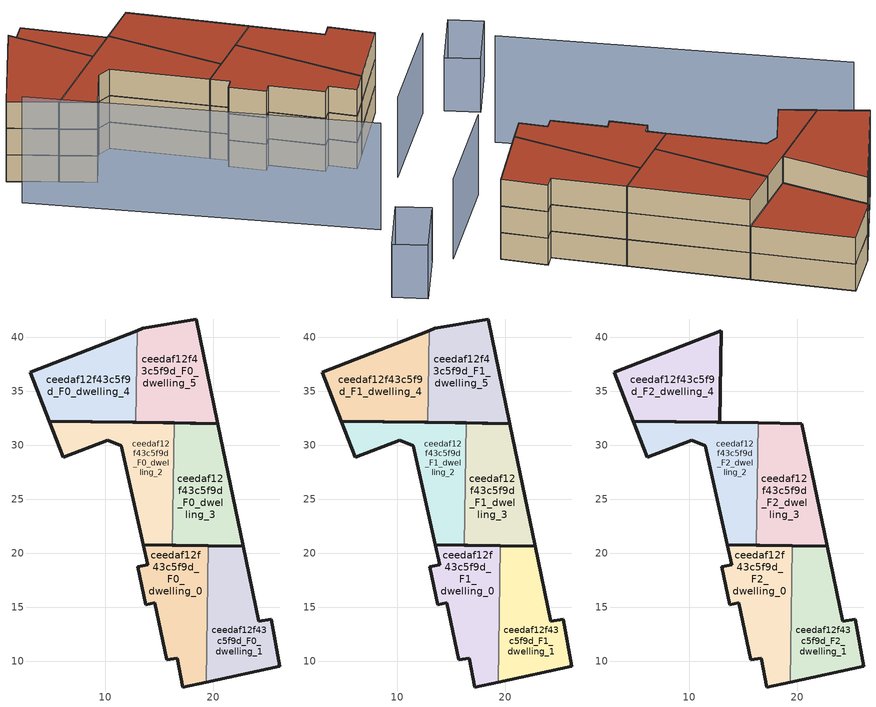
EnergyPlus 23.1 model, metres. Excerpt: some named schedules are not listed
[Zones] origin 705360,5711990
ceedaf12f43c5f9d_F0_dwelling_0
 floor ground (EU_floor_Construction): 19.35,8.08 19.54,20.72 13.54,20.81 13.96,18.93 13.03,18.74 13.75,15.24 14.62,15.42 15.72,10.13 16.68,10.3 17.18,7.62 z0
 wall outside (EU_wall_Construction): 19.35,8.08 17.18,7.62 16.68,10.3 15.72,10.13 14.62,15.42 13.75,15.24 13.03,18.74 13.96,18.93 13.54,20.81 19.54,20.72 z0:3
 wall to ceedaf12f43c5f9d_F0_dwelling_1 (EU_wall_Construction): 19.54,20.72 19.35,8.08 z0:3
ceedaf12f43c5f9d_F0_dwelling_1
 floor ground (EU_floor_Construction): 26.19,9.53 25.4,13.91 24.24,13.71 22.8,20.67 19.54,20.72 19.35,8.08 z0
 wall outside (EU_wall_Construction): 19.54,20.72 22.8,20.67 24.24,13.71 25.4,13.91 26.19,9.53 19.35,8.08 z0:3
ceedaf12f43c5f9d_F0_dwelling_2
 floor ground (EU_floor_Construction): 16.23,20.77 16.4,32.08 4.82,32.25 6.12,28.89 10.27,30.5 11.52,29.97 13.54,20.81 z0
 wall outside (EU_wall_Construction): 16.23,20.77 13.54,20.81 11.52,29.97 10.27,30.5 6.12,28.89 4.82,32.25 16.4,32.08 z0:3
 wall to ceedaf12f43c5f9d_F0_dwelling_3 (EU_wall_Construction): 16.4,32.08 16.23,20.77 z0:3
ceedaf12f43c5f9d_F0_dwelling_3
 floor ground (EU_floor_Construction): 22.8,20.67 20.45,32.03 16.4,32.08 16.23,20.77 z0
 wall outside (EU_wall_Construction): 16.4,32.08 20.45,32.03 22.8,20.67 16.23,20.77 z0:3
ceedaf12f43c5f9d_F0_dwelling_4
 floor ground (EU_floor_Construction): 12.86,32.14 12.98,40.64 3.06,36.79 4.82,32.25 z0
 wall outside (EU_wall_Construction): 12.86,32.14 4.82,32.25 3.06,36.79 12.98,40.64 z0:3
 wall to ceedaf12f43c5f9d_F0_dwelling_5 (EU_wall_Construction): 12.98,40.64 12.86,32.14 z0:3
ceedaf12f43c5f9d_F0_dwelling_5
 floor ground (EU_floor_Construction): 20.45,32.03 18.44,41.71 13.51,40.84 12.98,40.64 12.86,32.14 z0
 wall outside (EU_wall_Construction): 12.98,40.64 13.51,40.84 18.44,41.71 20.45,32.03 12.86,32.14 z0:3
ceedaf12f43c5f9d_F1_dwelling_0
 floor to ceedaf12f43c5f9d_F0_dwelling_0 (EU_floor_Construction): 19.35,8.08 19.54,20.72 13.54,20.81 13.96,18.93 13.03,18.74 13.75,15.24 14.62,15.42 15.72,10.13 16.68,10.3 17.18,7.62 z3
 wall outside (EU_wall_Construction): 19.35,8.08 17.18,7.62 16.68,10.3 15.72,10.13 14.62,15.42 13.75,15.24 13.03,18.74 13.96,18.93 13.54,20.81 19.54,20.72 z3:6
 wall to ceedaf12f43c5f9d_F1_dwelling_1 (EU_wall_Construction): 19.54,20.72 19.35,8.08 z3:6
ceedaf12f43c5f9d_F1_dwelling_1
 floor to ceedaf12f43c5f9d_F0_dwelling_1 (EU_floor_Construction): 26.19,9.53 25.4,13.91 24.24,13.71 22.8,20.67 19.54,20.72 19.35,8.08 z3
 wall outside (EU_wall_Construction): 19.54,20.72 22.8,20.67 24.24,13.71 25.4,13.91 26.19,9.53 19.35,8.08 z3:6
ceedaf12f43c5f9d_F1_dwelling_2
 floor to ceedaf12f43c5f9d_F0_dwelling_2 (EU_floor_Construction): 16.23,20.77 16.4,32.08 4.82,32.25 6.12,28.89 10.27,30.5 11.52,29.97 13.54,20.81 z3
 wall outside (EU_wall_Construction): 16.23,20.77 13.54,20.81 11.52,29.97 10.27,30.5 6.12,28.89 4.82,32.25 16.4,32.08 z3:6
 wall to ceedaf12f43c5f9d_F1_dwelling_3 (EU_wall_Construction): 16.4,32.08 16.23,20.77 z3:6
ceedaf12f43c5f9d_F1_dwelling_3
 floor to ceedaf12f43c5f9d_F0_dwelling_3 (EU_floor_Construction): 22.8,20.67 20.45,32.03 16.4,32.08 16.23,20.77 z3
 wall outside (EU_wall_Construction): 16.4,32.08 20.45,32.03 22.8,20.67 16.23,20.77 z3:6
ceedaf12f43c5f9d_F1_dwelling_4
 floor to ceedaf12f43c5f9d_F0_dwelling_4 (EU_floor_Construction): 12.86,32.14 12.98,40.64 3.06,36.79 4.82,32.25 z3
 wall outside (EU_wall_Construction): 12.86,32.14 4.82,32.25 3.06,36.79 12.98,40.64 z3:6
 wall to ceedaf12f43c5f9d_F1_dwelling_5 (EU_wall_Construction): 12.98,40.64 12.86,32.14 z3:6
ceedaf12f43c5f9d_F1_dwelling_5
 floor to ceedaf12f43c5f9d_F0_dwelling_5 (EU_floor_Construction): 20.45,32.03 18.44,41.71 13.51,40.84 12.98,40.64 12.86,32.14 z3
 wall outside (EU_wall_Construction): 12.98,40.64 13.51,40.84 18.44,41.71 20.45,32.03 12.86,32.14 z3:6
 roof outside (EU_roof_Construction): 18.44,41.71 20.45,32.03 12.86,32.14 12.98,40.64 13.51,40.84 z6
ceedaf12f43c5f9d_F2_dwelling_0
 floor to ceedaf12f43c5f9d_F1_dwelling_0 (EU_floor_Construction): 19.35,8.08 19.54,20.72 13.54,20.81 13.96,18.93 13.03,18.74 13.75,15.24 14.62,15.42 15.72,10.13 16.68,10.3 17.18,7.62 z6
 wall outside (EU_wall_Construction): 19.35,8.08 17.18,7.62 16.68,10.3 15.72,10.13 14.62,15.42 13.75,15.24 13.03,18.74 13.96,18.93 13.54,20.81 19.54,20.72 z6:9
 wall to ceedaf12f43c5f9d_F2_dwelling_1 (EU_wall_Construction): 19.54,20.72 19.35,8.08 z6:9
 roof outside (EU_roof_Construction): 19.54,20.72 19.35,8.08 17.18,7.62 16.68,10.3 15.72,10.13 14.62,15.42 13.75,15.24 13.03,18.74 13.96,18.93 13.54,20.81 z9
ceedaf12f43c5f9d_F2_dwelling_1
 floor to ceedaf12f43c5f9d_F1_dwelling_1 (EU_floor_Construction): 26.19,9.53 25.4,13.91 24.24,13.71 22.8,20.67 19.54,20.72 19.35,8.08 z6
 wall outside (EU_wall_Construction): 19.54,20.72 22.8,20.67 24.24,13.71 25.4,13.91 26.19,9.53 19.35,8.08 z6:9
 roof outside (EU_roof_Construction): 22.8,20.67 24.24,13.71 25.4,13.91 26.19,9.53 19.35,8.08 19.54,20.72 z9
ceedaf12f43c5f9d_F2_dwelling_2
 floor to ceedaf12f43c5f9d_F1_dwelling_2 (EU_floor_Construction): 16.23,20.77 16.4,32.08 4.82,32.25 6.12,28.89 10.27,30.5 11.52,29.97 13.54,20.81 z6
 wall outside (EU_wall_Construction): 16.23,20.77 13.54,20.81 11.52,29.97 10.27,30.5 6.12,28.89 4.82,32.25 16.4,32.08 z6:9
 wall to ceedaf12f43c5f9d_F2_dwelling_3 (EU_wall_Construction): 16.4,32.08 16.23,20.77 z6:9
 roof outside (EU_roof_Construction): 16.4,32.08 16.23,20.77 13.54,20.81 11.52,29.97 10.27,30.5 6.12,28.89 4.82,32.25 z9
ceedaf12f43c5f9d_F2_dwelling_3
 floor to ceedaf12f43c5f9d_F1_dwelling_3 (EU_floor_Construction): 22.8,20.67 20.45,32.03 16.4,32.08 16.23,20.77 z6
 wall outside (EU_wall_Construction): 16.4,32.08 20.45,32.03 22.8,20.67 16.23,20.77 z6:9
 roof outside (EU_roof_Construction): 20.45,32.03 22.8,20.67 16.23,20.77 16.4,32.08 z9
ceedaf12f43c5f9d_F2_dwelling_4
 floor to ceedaf12f43c5f9d_F1_dwelling_4 (EU_floor_Construction): 12.86,32.14 12.98,40.64 3.06,36.79 4.82,32.25 z6
 wall outside (EU_wall_Construction): 12.98,40.64 12.86,32.14 4.82,32.25 3.06,36.79 12.98,40.64 z6:9
 roof outside (EU_roof_Construction): 12.98,40.64 12.86,32.14 4.82,32.25 3.06,36.79 z9
shading: 17.46,3.69 27.79,5.45 z0:9; 6.29,-4.32 0.59,-6.31 / 0.59,-6.31 -0.53,-3.09 / -0.53,-3.09 5.16,-1.1 / 5.16,-1.1 6.29,-4.32 z0:6; 0.47,34.12 9.09,1.94 z0:12
[Building]
EU S2 Campaign: North Axis=0; Terrain=City; Solar Distribution=FullExterior
[Site:Location]
London: Latitude=51.5; Longitude=-0.5; Time Zone=0; Elevation=25
[SizingPeriod:WeatherFileDays]
AnnualSizingPeriod: Begin Month=1; Begin Day of Month=1; End Month=12; End Day of Month=31; Day of Week for Start Day=Monday; Use Weather File Daylight Saving Period=No; Use Weather File Rain and Snow Indicators=No
[MATERIAL]
EU_InternalMass_Material: Roughness=MediumRough; Thickness=0.1; Conductivity=1; Density=1800; Specific Heat=900; Thermal Absorptance=0.9; Solar Absorptance=0.7; Visible Absorptance=0.7
[MATERIAL:NOMASS] Roughness=MediumRough; Thermal Absorptance=0.9; Solar Absorptance=0.7; Visible Absorptance=0.7
Name | Thermal Resistance
EU_wall_NoMass | 1.04674
EU_roof_NoMass | 4.32442
EU_floor_NoMass | 2.04616
[CONSTRUCTION]
EU_wall_Construction: EU_wall_NoMass
EU_roof_Construction: EU_roof_NoMass
EU_floor_Construction: EU_floor_NoMass
EU_InternalMass_Construction: EU_InternalMass_Material
[ZONE] Type=1; Multiplier=1; Ceiling Height=autocalculate; Floor Area=autocalculate; Part of Total Floor Area=Yes
Name | Volume
ceedaf12f43c5f9d_F0_dwelling_0; ceedaf12f43c5f9d_F1_dwelling_0; ceedaf12f43c5f9d_F2_dwelling_0 | 180.146
ceedaf12f43c5f9d_F0_dwelling_1; ceedaf12f43c5f9d_F1_dwelling_1; ceedaf12f43c5f9d_F2_dwelling_1; ceedaf12f43c5f9d_F0_dwelling_3; ceedaf12f43c5f9d_F1_dwelling_3; ceedaf12f43c5f9d_F2_dwelling_3 | 180.16
ceedaf12f43c5f9d_F0_dwelling_2; ceedaf12f43c5f9d_F1_dwelling_2; ceedaf12f43c5f9d_F2_dwelling_2 | 180.14
ceedaf12f43c5f9d_F0_dwelling_4; ceedaf12f43c5f9d_F1_dwelling_4; ceedaf12f43c5f9d_F2_dwelling_4 | 180.132
ceedaf12f43c5f9d_F0_dwelling_5; ceedaf12f43c5f9d_F1_dwelling_5 | 180.15
[INTERNALMASS] Construction=EU_InternalMass_Construction
Name | Zone or ZoneList | Surface Area
ceedaf12f43c5f9d_F0_dwelling_0_EU_InternalMass | ceedaf12f43c5f9d_F0_dwelling_0 | 60.0488
ceedaf12f43c5f9d_F0_dwelling_1_EU_InternalMass | ceedaf12f43c5f9d_F0_dwelling_1 | 60.0534
ceedaf12f43c5f9d_F0_dwelling_2_EU_InternalMass | ceedaf12f43c5f9d_F0_dwelling_2 | 60.0462
ceedaf12f43c5f9d_F0_dwelling_3_EU_InternalMass | ceedaf12f43c5f9d_F0_dwelling_3 | 60.053
ceedaf12f43c5f9d_F0_dwelling_4_EU_InternalMass | ceedaf12f43c5f9d_F0_dwelling_4 | 60.0439
ceedaf12f43c5f9d_F0_dwelling_5_EU_InternalMass | ceedaf12f43c5f9d_F0_dwelling_5 | 60.0501
ceedaf12f43c5f9d_F1_dwelling_0_EU_InternalMass | ceedaf12f43c5f9d_F1_dwelling_0 | 60.0488
ceedaf12f43c5f9d_F1_dwelling_1_EU_InternalMass | ceedaf12f43c5f9d_F1_dwelling_1 | 60.0534
ceedaf12f43c5f9d_F1_dwelling_2_EU_InternalMass | ceedaf12f43c5f9d_F1_dwelling_2 | 60.0462
ceedaf12f43c5f9d_F1_dwelling_3_EU_InternalMass | ceedaf12f43c5f9d_F1_dwelling_3 | 60.053
ceedaf12f43c5f9d_F1_dwelling_4_EU_InternalMass | ceedaf12f43c5f9d_F1_dwelling_4 | 60.0439
ceedaf12f43c5f9d_F1_dwelling_5_EU_InternalMass | ceedaf12f43c5f9d_F1_dwelling_5 | 60.0501
ceedaf12f43c5f9d_F2_dwelling_0_EU_InternalMass | ceedaf12f43c5f9d_F2_dwelling_0 | 72.0516
ceedaf12f43c5f9d_F2_dwelling_1_EU_InternalMass | ceedaf12f43c5f9d_F2_dwelling_1 | 72.0578
ceedaf12f43c5f9d_F2_dwelling_2_EU_InternalMass | ceedaf12f43c5f9d_F2_dwelling_2 | 72.0576
ceedaf12f43c5f9d_F2_dwelling_3_EU_InternalMass | ceedaf12f43c5f9d_F2_dwelling_3 | 72.0544
ceedaf12f43c5f9d_F2_dwelling_4_EU_InternalMass | ceedaf12f43c5f9d_F2_dwelling_4 | 72.0596
[OTHEREQUIPMENT] Fuel Type=Electricity; Design Level Calculation Method=Watts/Area; Power per Zone Floor Area=1; Fraction Latent=0; Fraction Radiant=0; Fraction Lost=0; Carbon Dioxide Generation Rate=0; EndUse Subcategory=EU_Step8_InternalGains
Name | Zone or ZoneList or Space or SpaceList | Schedule
EU_Step8_InternalGain_ceedaf12f43c5f9d_F0_dwelling_0_f000 | ceedaf12f43c5f9d_F0_dwelling_0 | EU_Step8_GainSchedule_ceedaf12f43c5f9d_F0_dwelling_0_f000
EU_Step8_InternalGain_ceedaf12f43c5f9d_F0_dwelling_1_f000 | ceedaf12f43c5f9d_F0_dwelling_1 | EU_Step8_GainSchedule_ceedaf12f43c5f9d_F0_dwelling_1_f000
EU_Step8_InternalGain_ceedaf12f43c5f9d_F0_dwelling_2_f000 | ceedaf12f43c5f9d_F0_dwelling_2 | EU_Step8_GainSchedule_ceedaf12f43c5f9d_F0_dwelling_2_f000
EU_Step8_InternalGain_ceedaf12f43c5f9d_F0_dwelling_3_f000 | ceedaf12f43c5f9d_F0_dwelling_3 | EU_Step8_GainSchedule_ceedaf12f43c5f9d_F0_dwelling_3_f000
EU_Step8_InternalGain_ceedaf12f43c5f9d_F0_dwelling_4_f000 | ceedaf12f43c5f9d_F0_dwelling_4 | EU_Step8_GainSchedule_ceedaf12f43c5f9d_F0_dwelling_4_f000
EU_Step8_InternalGain_ceedaf12f43c5f9d_F0_dwelling_5_f000 | ceedaf12f43c5f9d_F0_dwelling_5 | EU_Step8_GainSchedule_ceedaf12f43c5f9d_F0_dwelling_5_f000
EU_Step8_InternalGain_ceedaf12f43c5f9d_F1_dwelling_0_f000 | ceedaf12f43c5f9d_F1_dwelling_0 | EU_Step8_GainSchedule_ceedaf12f43c5f9d_F1_dwelling_0_f000
EU_Step8_InternalGain_ceedaf12f43c5f9d_F1_dwelling_1_f000 | ceedaf12f43c5f9d_F1_dwelling_1 | EU_Step8_GainSchedule_ceedaf12f43c5f9d_F1_dwelling_1_f000
EU_Step8_InternalGain_ceedaf12f43c5f9d_F1_dwelling_2_f000 | ceedaf12f43c5f9d_F1_dwelling_2 | EU_Step8_GainSchedule_ceedaf12f43c5f9d_F1_dwelling_2_f000
EU_Step8_InternalGain_ceedaf12f43c5f9d_F1_dwelling_3_f000 | ceedaf12f43c5f9d_F1_dwelling_3 | EU_Step8_GainSchedule_ceedaf12f43c5f9d_F1_dwelling_3_f000
EU_Step8_InternalGain_ceedaf12f43c5f9d_F1_dwelling_4_f000 | ceedaf12f43c5f9d_F1_dwelling_4 | EU_Step8_GainSchedule_ceedaf12f43c5f9d_F1_dwelling_4_f000
EU_Step8_InternalGain_ceedaf12f43c5f9d_F1_dwelling_5_f000 | ceedaf12f43c5f9d_F1_dwelling_5 | EU_Step8_GainSchedule_ceedaf12f43c5f9d_F1_dwelling_5_f000
EU_Step8_InternalGain_ceedaf12f43c5f9d_F2_dwelling_0_f000 | ceedaf12f43c5f9d_F2_dwelling_0 | EU_Step8_GainSchedule_ceedaf12f43c5f9d_F2_dwelling_0_f000
EU_Step8_InternalGain_ceedaf12f43c5f9d_F2_dwelling_1_f000 | ceedaf12f43c5f9d_F2_dwelling_1 | EU_Step8_GainSchedule_ceedaf12f43c5f9d_F2_dwelling_1_f000
EU_Step8_InternalGain_ceedaf12f43c5f9d_F2_dwelling_2_f000 | ceedaf12f43c5f9d_F2_dwelling_2 | EU_Step8_GainSchedule_ceedaf12f43c5f9d_F2_dwelling_2_f000
EU_Step8_InternalGain_ceedaf12f43c5f9d_F2_dwelling_3_f000 | ceedaf12f43c5f9d_F2_dwelling_3 | EU_Step8_GainSchedule_ceedaf12f43c5f9d_F2_dwelling_3_f000
EU_Step8_InternalGain_ceedaf12f43c5f9d_F2_dwelling_4_f000 | ceedaf12f43c5f9d_F2_dwelling_4 | EU_Step8_GainSchedule_ceedaf12f43c5f9d_F2_dwelling_4_f000
[ZONEVENTILATION:DESIGNFLOWRATE] Schedule=EU_AlwaysOn; Design Flow Rate Calculation Method=AirChanges/Hour; Air Changes per Hour=0.488719; Ventilation Type=Natural; Fan Pressure Rise=0; Fan Total Efficiency=1; Constant Term Coefficient=1; Temperature Term Coefficient=0; Velocity Term Coefficient=0; Velocity Squared Term Coefficient=0; Minimum Indoor Temperature=-100; Maximum Indoor Temperature=100; Delta Temperature=-100; Minimum Outdoor Temperature=-100; Maximum Outdoor Temperature=100; Maximum Wind Speed=40
Name | Zone or ZoneList or Space or SpaceList
EU_ConstantAir_ceedaf12f43c5f9d_F0_dwelling_0 | ceedaf12f43c5f9d_F0_dwelling_0
EU_ConstantAir_ceedaf12f43c5f9d_F0_dwelling_1 | ceedaf12f43c5f9d_F0_dwelling_1
EU_ConstantAir_ceedaf12f43c5f9d_F0_dwelling_2 | ceedaf12f43c5f9d_F0_dwelling_2
EU_ConstantAir_ceedaf12f43c5f9d_F0_dwelling_3 | ceedaf12f43c5f9d_F0_dwelling_3
EU_ConstantAir_ceedaf12f43c5f9d_F0_dwelling_4 | ceedaf12f43c5f9d_F0_dwelling_4
EU_ConstantAir_ceedaf12f43c5f9d_F0_dwelling_5 | ceedaf12f43c5f9d_F0_dwelling_5
EU_ConstantAir_ceedaf12f43c5f9d_F1_dwelling_0 | ceedaf12f43c5f9d_F1_dwelling_0
EU_ConstantAir_ceedaf12f43c5f9d_F1_dwelling_1 | ceedaf12f43c5f9d_F1_dwelling_1
EU_ConstantAir_ceedaf12f43c5f9d_F1_dwelling_2 | ceedaf12f43c5f9d_F1_dwelling_2
EU_ConstantAir_ceedaf12f43c5f9d_F1_dwelling_3 | ceedaf12f43c5f9d_F1_dwelling_3
EU_ConstantAir_ceedaf12f43c5f9d_F1_dwelling_4 | ceedaf12f43c5f9d_F1_dwelling_4
EU_ConstantAir_ceedaf12f43c5f9d_F1_dwelling_5 | ceedaf12f43c5f9d_F1_dwelling_5
EU_ConstantAir_ceedaf12f43c5f9d_F2_dwelling_0 | ceedaf12f43c5f9d_F2_dwelling_0
EU_ConstantAir_ceedaf12f43c5f9d_F2_dwelling_1 | ceedaf12f43c5f9d_F2_dwelling_1
EU_ConstantAir_ceedaf12f43c5f9d_F2_dwelling_2 | ceedaf12f43c5f9d_F2_dwelling_2
EU_ConstantAir_ceedaf12f43c5f9d_F2_dwelling_3 | ceedaf12f43c5f9d_F2_dwelling_3
EU_ConstantAir_ceedaf12f43c5f9d_F2_dwelling_4 | ceedaf12f43c5f9d_F2_dwelling_4
[HVACTEMPLATE:THERMOSTAT] Constant Heating Setpoint=20; Constant Cooling Setpoint=50
EU_HeatOnly_ceedaf12f43c5f9d_F0_dwelling_0; EU_HeatOnly_ceedaf12f43c5f9d_F0_dwelling_1; EU_HeatOnly_ceedaf12f43c5f9d_F0_dwelling_2; EU_HeatOnly_ceedaf12f43c5f9d_F0_dwelling_3; EU_HeatOnly_ceedaf12f43c5f9d_F0_dwelling_4; EU_HeatOnly_ceedaf12f43c5f9d_F0_dwelling_5; EU_HeatOnly_ceedaf12f43c5f9d_F1_dwelling_0; EU_HeatOnly_ceedaf12f43c5f9d_F1_dwelling_1; EU_HeatOnly_ceedaf12f43c5f9d_F1_dwelling_2; EU_HeatOnly_ceedaf12f43c5f9d_F1_dwelling_3; EU_HeatOnly_ceedaf12f43c5f9d_F1_dwelling_4; EU_HeatOnly_ceedaf12f43c5f9d_F1_dwelling_5; EU_HeatOnly_ceedaf12f43c5f9d_F2_dwelling_0; EU_HeatOnly_ceedaf12f43c5f9d_F2_dwelling_1; EU_HeatOnly_ceedaf12f43c5f9d_F2_dwelling_2; EU_HeatOnly_ceedaf12f43c5f9d_F2_dwelling_3; EU_HeatOnly_ceedaf12f43c5f9d_F2_dwelling_4
[HVACTEMPLATE:ZONE:IDEALLOADSAIRSYSTEM] System Availability Schedule=EU_AlwaysOn; Maximum Heating Supply Air Temperature=50; Minimum Cooling Supply Air Temperature=13; Maximum Heating Supply Air Humidity Ratio=0.0156; Minimum Cooling Supply Air Humidity Ratio=0.0077; Heating Limit=NoLimit; Cooling Limit=NoLimit; Heating Availability Schedule=EU_AlwaysOn; Cooling Availability Schedule=EU_CoolingOff; Dehumidification Control Type=ConstantSensibleHeatRatio; Cooling Sensible Heat Ratio=0.7; Dehumidification Setpoint=60; Humidification Control Type=None; Humidification Setpoint=30; Outdoor Air Method=None; Outdoor Air Flow Rate per Person=0.00944; Outdoor Air Flow Rate per Zone Floor Area=0; Outdoor Air Flow Rate per Zone=0; Demand Controlled Ventilation Type=None; Outdoor Air Economizer Type=NoEconomizer; Heat Recovery Type=None; Sensible Heat Recovery Effectiveness=0.7; Latent Heat Recovery Effectiveness=0.65
Name | Template Thermostat
ceedaf12f43c5f9d_F0_dwelling_0 | EU_HeatOnly_ceedaf12f43c5f9d_F0_dwelling_0
ceedaf12f43c5f9d_F0_dwelling_1 | EU_HeatOnly_ceedaf12f43c5f9d_F0_dwelling_1
ceedaf12f43c5f9d_F0_dwelling_2 | EU_HeatOnly_ceedaf12f43c5f9d_F0_dwelling_2
ceedaf12f43c5f9d_F0_dwelling_3 | EU_HeatOnly_ceedaf12f43c5f9d_F0_dwelling_3
ceedaf12f43c5f9d_F0_dwelling_4 | EU_HeatOnly_ceedaf12f43c5f9d_F0_dwelling_4
ceedaf12f43c5f9d_F0_dwelling_5 | EU_HeatOnly_ceedaf12f43c5f9d_F0_dwelling_5
ceedaf12f43c5f9d_F1_dwelling_0 | EU_HeatOnly_ceedaf12f43c5f9d_F1_dwelling_0
ceedaf12f43c5f9d_F1_dwelling_1 | EU_HeatOnly_ceedaf12f43c5f9d_F1_dwelling_1
ceedaf12f43c5f9d_F1_dwelling_2 | EU_HeatOnly_ceedaf12f43c5f9d_F1_dwelling_2
ceedaf12f43c5f9d_F1_dwelling_3 | EU_HeatOnly_ceedaf12f43c5f9d_F1_dwelling_3
ceedaf12f43c5f9d_F1_dwelling_4 | EU_HeatOnly_ceedaf12f43c5f9d_F1_dwelling_4
ceedaf12f43c5f9d_F1_dwelling_5 | EU_HeatOnly_ceedaf12f43c5f9d_F1_dwelling_5
ceedaf12f43c5f9d_F2_dwelling_0 | EU_HeatOnly_ceedaf12f43c5f9d_F2_dwelling_0
ceedaf12f43c5f9d_F2_dwelling_1 | EU_HeatOnly_ceedaf12f43c5f9d_F2_dwelling_1
ceedaf12f43c5f9d_F2_dwelling_2 | EU_HeatOnly_ceedaf12f43c5f9d_F2_dwelling_2
ceedaf12f43c5f9d_F2_dwelling_3 | EU_HeatOnly_ceedaf12f43c5f9d_F2_dwelling_3
ceedaf12f43c5f9d_F2_dwelling_4 | EU_HeatOnly_ceedaf12f43c5f9d_F2_dwelling_4
[SIZING:ZONE] Zone Cooling Design Supply Air Temperature Input Method=SupplyAirTemperature; Zone Cooling Design Supply Air Temperature=13; Zone Heating Design Supply Air Temperature Input Method=SupplyAirTemperature; Zone Heating Design Supply Air Temperature=50; Zone Cooling Design Supply Air Humidity Ratio=0.008; Zone Heating Design Supply Air Humidity Ratio=0.008; Cooling Design Air Flow Method=DesignDay; Cooling Design Air Flow Rate=0; Cooling Minimum Air Flow per Zone Floor Area=0.000762; Cooling Minimum Air Flow=0; Cooling Minimum Air Flow Fraction=0.2; Heating Design Air Flow Method=DesignDay; Heating Design Air Flow Rate=0; Heating Maximum Air Flow per Zone Floor Area=0.002032; Heating Maximum Air Flow=0.141576; Heating Maximum Air Flow Fraction=0.3; Account for Dedicated Outdoor Air System=No; Dedicated Outdoor Air System Control Strategy=NeutralSupplyAir; Dedicated Outdoor Air Low Setpoint Temperature for Design=autosize; Dedicated Outdoor Air High Setpoint Temperature for Design=autosize; Zone Load Sizing Method=Sensible Load Only No Latent Load; Zone Latent Cooling Design Supply Air Humidity Ratio Input Method=HumidityRatioDifference; Zone Cooling Design Supply Air Humidity Ratio Difference=0.005; Zone Latent Heating Design Supply Air Humidity Ratio Input Method=HumidityRatioDifference; Zone Humidification Design Supply Air Humidity Ratio Difference=0.005
ceedaf12f43c5f9d_F0_dwelling_0; ceedaf12f43c5f9d_F0_dwelling_1; ceedaf12f43c5f9d_F0_dwelling_2; ceedaf12f43c5f9d_F0_dwelling_3; ceedaf12f43c5f9d_F0_dwelling_4; ceedaf12f43c5f9d_F0_dwelling_5; ceedaf12f43c5f9d_F1_dwelling_0; ceedaf12f43c5f9d_F1_dwelling_1; ceedaf12f43c5f9d_F1_dwelling_2; ceedaf12f43c5f9d_F1_dwelling_3; ceedaf12f43c5f9d_F1_dwelling_4; ceedaf12f43c5f9d_F1_dwelling_5; ceedaf12f43c5f9d_F2_dwelling_0; ceedaf12f43c5f9d_F2_dwelling_1; ceedaf12f43c5f9d_F2_dwelling_2; ceedaf12f43c5f9d_F2_dwelling_3; ceedaf12f43c5f9d_F2_dwelling_4
